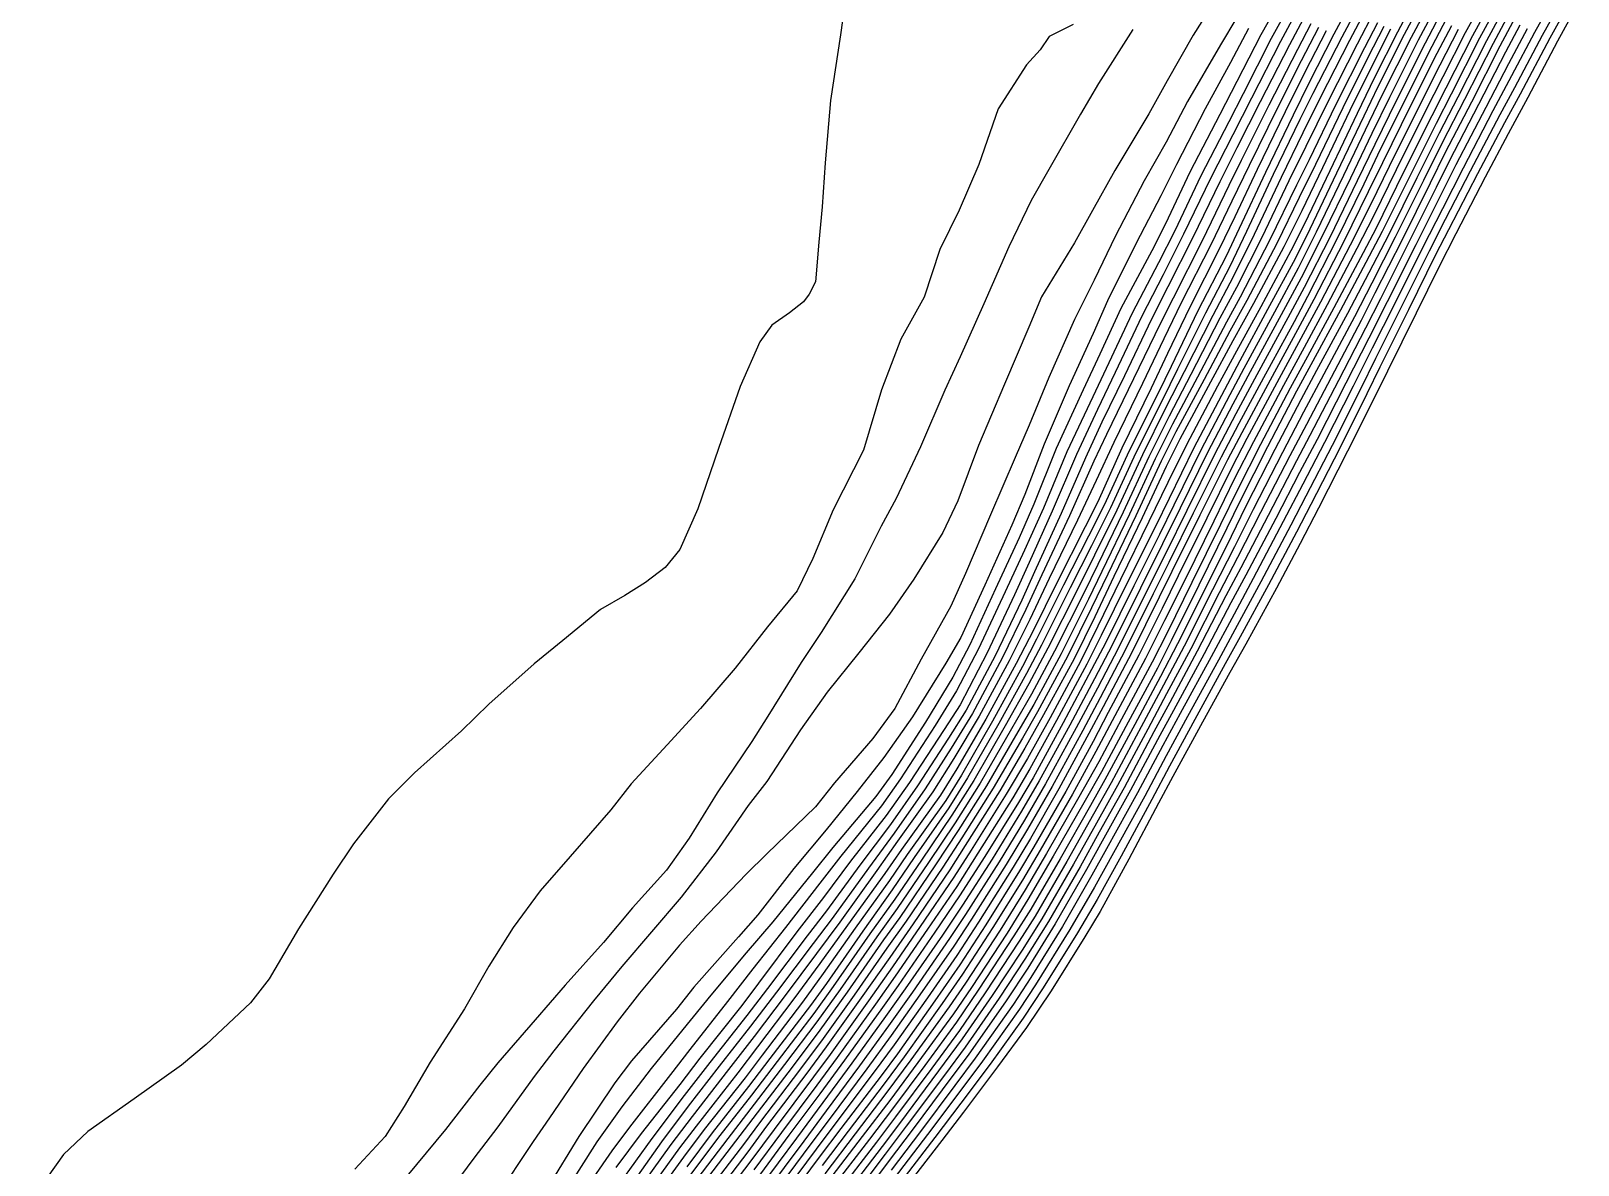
# Model space of a CAD drawing. Header units: feet. Extents: x 333642 to 335017, y 470420 to 471851.
# Drawn here: x 334779.9 to 334892.5, y 470855.3 to 470937.8 of the extents above; entities that cross this region are included whole.
import ezdxf

# ---------------------------------------------------------------- set-up
doc = ezdxf.new("R2010")
doc.units = ezdxf.units.FT
doc.header["$MEASUREMENT"] = 0
doc.layers.add('Contour', color=7, linetype='CONTINUOUS', true_color=0xffffff)

msp = doc.modelspace()

# ---------------------------------------------------------------- linework, layer by layer
at = {"layer": 'Contour', "color": 18, "linetype": 'Continuous', "true_color": 0x000000}
for points, elevation in [([(334839.504221, 470942.441666), (334838.831158, 470937.529584), (334838.11557, 470932.750762), (334837.725601, 470928.213764), (334837.49471, 470925.027643), (334837.263752, 470922.440718), (334837.013126, 470919.57277), (334836.559673, 470918.661013), (334836.13455, 470918.105081), (334835.130133, 470917.302827), (334833.830238, 470916.410261), (334832.955703, 470915.181912), (334831.534512, 470911.946704), (334829.965707, 470907.432262), (334828.451632, 470903.038536), (334827.130428, 470900.083727), (334826.069847, 470898.756139), (334824.631706, 470897.687394), (334823.135188, 470896.738301), (334821.37195, 470895.711983), (334818.629383, 470893.463028), (334816.543394, 470891.76434), (334813.235017, 470888.817327), (334811.244869, 470886.880324), (334807.832683, 470883.832059), (334805.92988, 470881.918115), (334803.378515, 470878.658113), (334801.901292, 470876.455208), (334799.381522, 470872.463763), (334797.240185, 470868.829208), (334795.881045, 470867.08956), (334792.656794, 470864.046903), (334790.873086, 470862.539481), (334787.423507, 470860.10372), (334784.043596, 470857.709955), (334782.285023, 470856.041557), (334779.903522, 470852.695938)], -2), ([(334866.861278, 470941.249577), (334864.512753, 470937.508684), (334862.616982, 470934.180588), (334861.277131, 470931.797323), (334858.812374, 470927.660484), (334857.184771, 470924.748283), (334855.864694, 470922.40805), (334853.478159, 470918.47395), (334852.550434, 470916.266942), (334850.780834, 470912.116721), (334848.890765, 470907.657039), (334847.375702, 470903.623986), (334846.283346, 470901.324948), (334844.168182, 470897.914124), (334842.398631, 470895.369278), (334840.175719, 470892.546169), (334837.859435, 470889.682098), (334835.929581, 470886.943805), (334833.474813, 470883.200779), (334832.124131, 470881.439778), (334829.795357, 470878.070264), (334827.241423, 470874.771475), (334825.070573, 470872.247336), (334822.91856, 470869.712556), (334820.866362, 470867.232133), (334817.960938, 470863.577042), (334816.543116, 470861.719949), (334813.88618, 470858.047239), (334812.133624, 470855.782989), (334809.724555, 470852.500196)], -3.5), ([(334871.758324, 470941.672075), (334869.440604, 470937.551902), (334867.691087, 470934.150067), (334866.448657, 470931.746879), (334864.270729, 470927.545016), (334862.505887, 470923.783658), (334861.493552, 470921.82609), (334859.253528, 470917.608017), (334857.724808, 470914.293957), (334856.504892, 470911.699859), (334854.540081, 470907.440228), (334852.90958, 470903.373735), (334851.8535, 470900.933238), (334850.114535, 470897.211972), (334848.241538, 470893.148906), (334847.006665, 470890.780433), (334845.021779, 470887.501544), (334842.562256, 470883.707121), (334841.417016, 470882.103194), (334838.280157, 470878.379145), (334836.794471, 470876.550743), (334833.914049, 470872.979821), (334831.973092, 470870.71113), (334829.407816, 470867.645193), (334827.357668, 470865.140299), (334825.053077, 470862.299409), (334822.920746, 470859.512516), (334821.10092, 470856.969005), (334818.646256, 470853.112852)], -5), ([(334876.922885, 470941.669209), (334874.759782, 470937.595743), (334872.917065, 470934.009911), (334871.780389, 470931.692376), (334869.765804, 470927.531257), (334867.866392, 470923.447575), (334866.908875, 470921.419422), (334864.859529, 470917.438206), (334862.905288, 470913.399979), (334861.98315, 470911.497889), (334859.850504, 470907.254306), (334858.036736, 470903.301362), (334856.891133, 470901.040502), (334855.06533, 470897.474374), (334853.096487, 470893.54273), (334852.074864, 470891.571152), (334849.893021, 470887.573037), (334847.651152, 470883.659035), (334846.492628, 470881.802135), (334843.697699, 470877.882523), (334842.402199, 470875.984876), (334839.905914, 470872.504032), (334837.570876, 470869.204245), (334836.064125, 470867.128676), (334833.136353, 470863.276267), (334831.89706, 470861.628907), (334828.917325, 470857.853905), (334827.395905, 470855.833865), (334824.950589, 470852.467567)], -8.5), ([(334881.54941, 470941.838647), (334879.374645, 470937.741092), (334877.709171, 470934.445255), (334876.439992, 470931.820157), (334874.447081, 470927.630377), (334872.616804, 470923.791731), (334871.624176, 470921.825252), (334869.426117, 470917.747108), (334867.662794, 470914.523045), (334866.288731, 470911.967216), (334864.03699, 470907.752398), (334862.654549, 470904.962819), (334861.282443, 470902.107757), (334859.222149, 470897.882143), (334857.57815, 470894.497756), (334856.301497, 470891.930784), (334854.0865, 470887.829829), (334852.436354, 470884.86576), (334850.90462, 470882.27003), (334848.344017, 470878.202119), (334847.089617, 470876.236315), (334844.645822, 470872.631413), (334842.618669, 470869.702841), (334840.869993, 470867.220145), (334838.080142, 470863.325281), (334836.86674, 470861.682004), (334833.995865, 470857.867002), (334832.302158, 470855.587125), (334829.932912, 470852.453864)], -12), ([(334882.026075, 470941.606835), (334879.875134, 470937.552372), (334877.950116, 470933.745538), (334876.930158, 470931.61668), (334874.953943, 470927.464173), (334873.005037, 470923.384461), (334871.92108, 470921.236022), (334869.928389, 470917.546239), (334867.908531, 470913.814351), (334866.777885, 470911.695645), (334864.552671, 470907.476222), (334862.761427, 470903.79335), (334861.754057, 470901.760217), (334859.713509, 470897.643591), (334857.820259, 470893.813173), (334856.757687, 470891.728022), (334854.560571, 470887.636819), (334852.618116, 470884.114677), (334851.375004, 470882.01184), (334848.84236, 470877.966695), (334847.29649, 470875.555218), (334845.179259, 470872.433371), (334842.821453, 470869.019795), (334841.381992, 470866.98781), (334838.598743, 470863.108602), (334837.102643, 470861.079636), (334834.538417, 470857.645143), (334832.520674, 470854.922637)], -12.5), ([(334886.59655, 470941.816065), (334884.319299, 470937.689834), (334882.673475, 470934.481491), (334881.382976, 470931.917821), (334879.289223, 470927.713363), (334877.631428, 470924.331852), (334876.4172, 470921.97779), (334874.258848, 470917.877902), (334872.58737, 470914.78063), (334871.092122, 470912.010408), (334868.912001, 470907.918597), (334867.52632, 470905.235641), (334866.003657, 470902.129371), (334863.916032, 470897.902639), (334862.427971, 470894.903213), (334861.041489, 470892.147199), (334858.808414, 470887.967697), (334857.431462, 470885.37595), (334855.711967, 470882.261211), (334853.370924, 470878.187846), (334852.075458, 470875.997921), (334849.927868, 470872.555133), (334847.719957, 470869.173703), (334846.231928, 470867.02305), (334843.466687, 470863.149708), (334842.012272, 470861.181854), (334839.388983, 470857.736799), (334837.496763, 470855.239883)], -16), ([(334887.036863, 470941.475215), (334884.83944, 470937.470037), (334882.892019, 470933.647577), (334881.883667, 470931.651169), (334879.8031, 470927.490245), (334877.827491, 470923.47144), (334876.87578, 470921.669609), (334874.754562, 470917.672499), (334872.832373, 470914.137434), (334871.571865, 470911.810859), (334869.414901, 470907.722297), (334867.72935, 470904.423153), (334866.495667, 470901.886941), (334864.420539, 470897.676718), (334862.61631, 470894.023376), (334861.530148, 470891.880704), (334859.296501, 470887.732025), (334857.633915, 470884.628833), (334856.189164, 470882.047013), (334853.839768, 470877.961225), (334852.278662, 470875.296159), (334850.448, 470872.35859), (334847.93241, 470868.511796), (334846.750549, 470866.794391), (334843.967413, 470862.931827), (334842.220157, 470860.578844), (334839.907996, 470857.542635), (334837.695634, 470854.642571)], -16.5), ([(334891.643424, 470941.819868), (334889.359869, 470937.721955), (334887.67266, 470934.550542), (334886.323802, 470932.000774), (334884.153958, 470927.84279), (334882.646321, 470924.877447), (334881.206668, 470922.037392), (334879.139199, 470917.895097), (334877.542753, 470914.720693), (334876.165363, 470911.977009), (334874.068905, 470907.857313), (334872.481972, 470904.827347), (334871.070962, 470902.105571), (334868.873319, 470897.959766), (334867.482816, 470895.368531), (334865.828987, 470892.263125), (334863.573101, 470888.133036), (334862.307198, 470885.80937), (334860.460994, 470882.357401), (334858.198235, 470878.279252), (334857.136223, 470876.384448), (334854.994113, 470872.64354), (334852.692754, 470868.934081), (334851.424777, 470866.988898), (334848.64207, 470863.043395), (334847.169746, 470861.063171), (334844.647312, 470857.703452), (334842.523946, 470854.910609)], -20), ([(334892.064857, 470941.38063), (334889.915534, 470937.495569), (334887.887548, 470933.692468), (334886.830923, 470931.724583), (334884.67878, 470927.62265), (334882.863856, 470924.096541), (334881.692116, 470921.805316), (334879.655542, 470917.705096), (334877.792684, 470913.991207), (334876.689349, 470911.757354), (334874.623719, 470907.648524), (334872.716491, 470903.968482), (334871.613895, 470901.839035), (334869.428844, 470897.72349), (334867.705273, 470894.536498), (334866.341342, 470892.019478), (334864.100523, 470887.916534), (334862.542738, 470885.058528), (334860.980474, 470882.124253), (334858.716939, 470877.99895), (334857.329551, 470875.506708), (334855.541887, 470872.418298), (334853.039039, 470868.400949), (334851.869025, 470866.607639), (334849.174981, 470862.831858), (334847.378496, 470860.423148), (334845.166336, 470857.497252), (334842.743812, 470854.325722)], -20.5), ([(334872.123151, 470940.802638), (334870.185328, 470937.275162), (334868.143762, 470933.248677), (334867.110228, 470931.214312), (334865.061884, 470927.287956), (334863.162388, 470923.273984), (334861.995732, 470920.944159), (334860.064315, 470917.287705), (334858.186296, 470913.248627), (334857.205953, 470911.181152), (334855.319539, 470907.187151), (334853.603254, 470903.09338), (334852.230465, 470900.020189), (334850.821804, 470897.002979), (334848.870064, 470892.837221), (334847.27088, 470889.778523), (334845.718128, 470887.264198), (334843.214538, 470883.393533), (334841.817466, 470881.409331), (334838.860225, 470877.745849), (334837.33607, 470875.795126), (334834.8209, 470872.571696), (334832.457319, 470869.546769), (334830.617717, 470867.173265), (334827.863621, 470863.690481), (334826.471866, 470861.872193), (334823.472354, 470858.021854), (334822.189752, 470856.311664), (334819.69406, 470852.687299)], -5.5), ([(334877.190439, 470940.899955), (334875.326999, 470937.375384), (334873.209144, 470933.271629), (334872.274664, 470931.366902), (334870.342221, 470927.362771), (334868.392964, 470923.217611), (334867.16921, 470920.684346), (334865.398474, 470917.281592), (334863.372672, 470913.197619), (334862.248702, 470910.933327), (334860.333906, 470907.115021), (334858.482803, 470903.111162), (334857.106809, 470900.354223), (334855.55662, 470897.281716), (334853.459526, 470893.122719), (334852.367604, 470891.04255), (334850.36339, 470887.415064), (334848.088922, 470883.460178), (334846.718791, 470881.275522), (334844.208625, 470877.658412), (334842.606276, 470875.297076), (334840.454223, 470872.28423), (334837.818391, 470868.491393), (334836.650375, 470866.886462), (334833.691607, 470863.019901), (334832.139018, 470860.985638), (334829.497417, 470857.62607), (334827.637886, 470855.152627)], -9), ([(334877.435054, 470940.063431), (334875.893562, 470937.128181), (334873.746451, 470932.946581), (334872.497343, 470930.398131), (334870.917241, 470927.15054), (334868.939793, 470922.9969), (334867.420239, 470919.925376), (334865.932655, 470917.107), (334863.850812, 470913.00549), (334862.504303, 470910.356915), (334860.814876, 470906.975169), (334858.942234, 470902.943483), (334857.327374, 470899.663885), (334856.043916, 470897.076517), (334853.929008, 470892.886002), (334852.555857, 470890.296013), (334850.832042, 470887.235944), (334848.540389, 470883.268174), (334846.945924, 470880.733223), (334844.72239, 470877.466636), (334842.781649, 470874.620628), (334840.967355, 470872.090539), (334838.303015, 470868.263495), (334836.888534, 470866.305655), (334834.228023, 470862.802762), (334832.344926, 470860.351897), (334830.061966, 470857.415323), (334827.848048, 470854.488402)], -9.5), ([(334882.28722, 470940.946085), (334880.383145, 470937.354955), (334878.2978, 470933.232518), (334877.294259, 470931.157439), (334875.456178, 470927.302121), (334873.472713, 470923.175194), (334872.144468, 470920.54898), (334870.425335, 470917.354604), (334868.194447, 470913.248352), (334867.182156, 470911.344231), (334865.056718, 470907.30141), (334863.107499, 470903.30213), (334862.055037, 470901.171308), (334860.192425, 470897.44151), (334858.138609, 470893.316054), (334857.118527, 470891.339291), (334855.039601, 470887.454708), (334852.850335, 470883.460158), (334851.795076, 470881.670491), (334849.348184, 470877.742558), (334847.499166, 470874.864508), (334845.711775, 470872.231254), (334843.03166, 470868.350414), (334841.88354, 470866.735819), (334839.128047, 470862.902226), (334837.328845, 470860.461907), (334835.081545, 470857.438368), (334832.739934, 470854.267431)], -13), ([(334882.511539, 470940.208476), (334880.890797, 470937.145805), (334878.792522, 470932.987756), (334877.511717, 470930.365855), (334875.956109, 470927.118362), (334873.958927, 470922.981097), (334872.364359, 470919.847458), (334870.920525, 470917.151406), (334868.663858, 470913.006815), (334867.402153, 470910.656261), (334865.555832, 470907.148411), (334863.568059, 470903.095694), (334862.2839, 470900.495728), (334860.665427, 470897.255565), (334858.600039, 470893.107301), (334857.330586, 470890.664168), (334855.52005, 470887.281545), (334853.303228, 470883.236188), (334852.012309, 470881.028144), (334849.864223, 470877.546684), (334847.708983, 470874.179545), (334846.250331, 470872.008564), (334843.541434, 470868.091241), (334842.116997, 470866.082488), (334839.670444, 470862.695041), (334837.556778, 470859.833563), (334835.623519, 470857.227852), (334832.965823, 470853.629472)], -13.5), ([(334887.267117, 470940.806508), (334885.350097, 470937.286156), (334883.279187, 470933.225596), (334882.196322, 470931.093413), (334880.302885, 470927.311233), (334878.274185, 470923.227737), (334877.079938, 470920.961873), (334875.241587, 470917.48684), (334873.07539, 470913.519358), (334872.040703, 470911.595192), (334869.92363, 470907.548783), (334867.934111, 470903.631115), (334866.966383, 470901.625639), (334864.921945, 470897.483966), (334862.916157, 470893.428983), (334861.903563, 470891.448893), (334859.782012, 470887.518975), (334857.827881, 470883.894212), (334856.653102, 470881.812681), (334854.323864, 470877.750023), (334852.479712, 470874.593295), (334850.959298, 470872.161932), (334848.35997, 470868.197377), (334847.051118, 470866.285234), (334844.469526, 470862.728631), (334842.418777, 470859.974505), (334840.424582, 470857.349881), (334837.897617, 470854.047255)], -17), ([(334887.488979, 470940.131857), (334885.854854, 470937.106327), (334883.763815, 470933.013588), (334882.421852, 470930.385502), (334880.797008, 470927.133842), (334878.74149, 470923.010362), (334877.289115, 470920.221218), (334875.741421, 470917.26244), (334873.487419, 470913.100048), (334872.346168, 470910.96678), (334870.458697, 470907.358806), (334868.354016, 470903.224347), (334867.277505, 470901.026127), (334865.421766, 470897.315987), (334863.373332, 470893.222467), (334862.133174, 470890.831111), (334860.256992, 470887.341323), (334858.084587, 470883.315518), (334857.041686, 470881.455112), (334854.815384, 470877.550565), (334852.687415, 470873.897382), (334851.460717, 470871.946577), (334848.860578, 470867.99406), (334847.276613, 470865.680838), (334844.971908, 470862.529576), (334842.618387, 470859.37274), (334840.939615, 470857.15552), (334838.107043, 470853.463017)], -17.5), ([(334892.296109, 470940.600604), (334890.478605, 470937.288019), (334888.306726, 470933.220669), (334887.172643, 470931.130641), (334885.212611, 470927.413046), (334883.095726, 470923.343323), (334882.157214, 470921.52346), (334880.17816, 470917.513733), (334878.103733, 470913.354107), (334877.148131, 470911.399245), (334875.185392, 470907.451831), (334873.077187, 470903.353339), (334872.033486, 470901.343337), (334869.991473, 470897.500729), (334867.925489, 470893.712638), (334866.839895, 470891.744953), (334864.637112, 470887.712594), (334862.776488, 470884.308301), (334861.491255, 470881.884607), (334859.262181, 470877.754692), (334857.523476, 470874.612485), (334856.092059, 470872.166387), (334853.600175, 470868.176675), (334852.129012, 470865.955169), (334849.720541, 470862.626341), (334847.583317, 470859.775211), (334845.691136, 470857.28645), (334842.978277, 470853.743433)], -21), ([(334872.427477, 470939.947777), (334870.853444, 470937.049016), (334868.756397, 470932.939693), (334867.400508, 470930.268151), (334865.758387, 470927.084302), (334863.81493, 470923.019658), (334862.334538, 470920.07195), (334860.77063, 470917.07164), (334858.833563, 470912.966106), (334857.539948, 470910.270104), (334856.008614, 470906.983954), (334854.253406, 470902.877341), (334852.566334, 470899.122574), (334851.514055, 470896.768511), (334849.513658, 470892.557917), (334847.547023, 470888.780405), (334846.393623, 470886.982862), (334843.849877, 470883.115198), (334842.165978, 470880.718498), (334839.554343, 470877.399124), (334837.592052, 470874.756543), (334835.665633, 470872.240393), (334832.873074, 470868.501435), (334831.641768, 470866.879508), (334828.584308, 470863.046811), (334827.131096, 470861.145016), (334824.325361, 470857.558759), (334822.488244, 470855.087506)], -6), ([(334872.734313, 470939.093264), (334871.509007, 470936.807504), (334869.387399, 470932.670546), (334867.694375, 470929.314664), (334866.442377, 470926.851746), (334864.483102, 470922.786141), (334862.675661, 470919.197055), (334861.464038, 470916.836819), (334859.498695, 470912.719784), (334857.866323, 470909.356708), (334856.670279, 470906.761478), (334854.895564, 470902.691157), (334852.961691, 470898.451951), (334852.040994, 470896.381927), (334850.085118, 470892.342605), (334847.984246, 470888.375), (334846.69419, 470886.339793), (334844.437281, 470882.874604), (334842.4696, 470880.055789), (334840.231834, 470877.110693), (334837.814136, 470873.765542), (334836.409159, 470871.95852), (334833.52283, 470868.128291), (334832.021941, 470866.155184), (334829.315527, 470862.738637), (334827.463632, 470860.324561), (334825.093084, 470857.21403), (334822.73078, 470853.911078)], -6.5), ([(334877.682072, 470939.228539), (334876.449398, 470936.871605), (334874.300854, 470932.671358), (334872.714604, 470929.41521), (334871.480954, 470926.901833), (334869.497654, 470922.785788), (334867.666675, 470919.159), (334866.456958, 470916.905783), (334864.336429, 470912.818096), (334862.753698, 470909.774979), (334861.29061, 470906.830343), (334859.408907, 470902.792065), (334857.557028, 470898.982862), (334856.52111, 470896.855235), (334854.408437, 470892.673496), (334852.733587, 470889.540672), (334851.29385, 470887.033958), (334849.000274, 470883.079177), (334847.174769, 470880.183155), (334845.239188, 470877.289691), (334842.958207, 470873.94859), (334841.472953, 470871.883981), (334838.803594, 470868.053444), (334837.114346, 470865.703199), (334834.768257, 470862.593671), (334832.550811, 470859.71459), (334830.629517, 470857.211765), (334828.056469, 470853.830834)], -10), ([(334882.733136, 470939.469436), (334881.390712, 470936.926731), (334879.299845, 470932.77366), (334877.722344, 470929.565884), (334876.44744, 470926.912248), (334874.453166, 470922.797305), (334872.586702, 470919.146477), (334871.407294, 470916.932391), (334869.144887, 470912.786052), (334867.616685, 470909.957437), (334866.050559, 470906.986552), (334864.039308, 470902.908302), (334862.507494, 470899.812736), (334861.133212, 470897.060006), (334859.073122, 470892.920835), (334857.535276, 470889.978144), (334855.996392, 470887.098701), (334853.767942, 470883.029044), (334852.226345, 470880.370885), (334850.381932, 470877.353445), (334847.931785, 470873.507089), (334846.77945, 470871.771905), (334844.075958, 470867.866067), (334842.327343, 470865.395659), (334840.215156, 470862.488539), (334837.780378, 470859.209482), (334836.156262, 470857.019107), (334833.311541, 470853.173355)], -14), ([(334887.710895, 470939.457594), (334886.352585, 470936.916125), (334884.259195, 470932.823286), (334882.64234, 470929.672847), (334881.284264, 470926.943962), (334879.224532, 470922.811471), (334877.509662, 470919.470816), (334876.243521, 470917.014262), (334874.01086, 470912.830694), (334872.550143, 470910.076849), (334871.002529, 470907.137154), (334868.880109, 470902.990805), (334867.516417, 470900.271478), (334865.921472, 470897.136181), (334863.845863, 470893.034082), (334862.356192, 470890.204644), (334860.729247, 470887.171061), (334858.53561, 470883.101771), (334857.258688, 470880.807248), (334855.306105, 470877.365959), (334853.001116, 470873.392786), (334851.849582, 470871.559474), (334849.366579, 470867.797574), (334847.491717, 470865.067469), (334845.475985, 470862.328499), (334842.829912, 470858.775606), (334841.452485, 470856.948502), (334838.471799, 470853.062397)], -18), ([(334892.5263, 470939.813665), (334891.039358, 470937.074951), (334888.860809, 470932.984068), (334887.434192, 470930.342445), (334885.774888, 470927.183616), (334883.639936, 470923.056624), (334882.39731, 470920.628533), (334880.736537, 470917.271825), (334878.649845, 470913.063775), (334877.388639, 470910.507934), (334875.754738, 470907.230069), (334873.634919, 470903.093016), (334872.292311, 470900.52367), (334870.570544, 470897.274381), (334868.34166, 470893.197866), (334867.185428, 470891.125076), (334865.193483, 470887.501889), (334863.025431, 470883.565481), (334861.993899, 470881.622046), (334859.816252, 470877.537343), (334857.725976, 470873.725912), (334856.629326, 470871.873424), (334854.175073, 470867.954895), (334852.374285, 470865.282021), (334850.266412, 470862.418967), (334847.787181, 470859.129063), (334846.213599, 470857.065759), (334843.239341, 470853.189532)], -21.5), ([(334855.772378, 470938.298179), (334854.035229, 470937.416981), (334853.360068, 470936.442803), (334852.366755, 470935.345217), (334850.311542, 470932.14368), (334848.91499, 470928.095762), (334847.463431, 470924.786756), (334846.076449, 470921.916795), (334844.936305, 470918.446589), (334843.215881, 470915.381877), (334841.817618, 470911.694559), (334840.518683, 470907.319331), (334838.310049, 470902.953482), (334836.833326, 470899.427168), (334835.68144, 470897.064313), (334833.512565, 470894.442569), (334831.157347, 470891.429703), (334828.64702, 470888.492381), (334826.216195, 470885.870852), (334823.593242, 470883.021465), (334822.121041, 470881.117093), (334819.156829, 470877.726137), (334816.983002, 470875.240674), (334814.997277, 470872.556084), (334813.230489, 470869.749651), (334811.47257, 470866.636436), (334808.968432, 470862.750829), (334807.080486, 470859.527591), (334805.70011, 470857.357211), (334803.47933, 470854.965167)], -2.5), ([(334860.112832, 470937.933308), (334857.611579, 470934.00748), (334856.295907, 470931.765263), (334853.994417, 470927.739516), (334852.725598, 470925.481053), (334851.086667, 470922.113878), (334849.277272, 470917.955988), (334847.536157, 470914.098254), (334846.434695, 470911.669469), (334844.657976, 470907.551676), (334842.888483, 470903.789528), (334841.799777, 470901.76756), (334839.86799, 470897.937534), (334837.437937, 470894.044024), (334835.973572, 470891.857866), (334833.542112, 470887.946149), (334832.391497, 470886.105555), (334829.867039, 470882.3709), (334827.81145, 470879.057052), (334826.159925, 470876.726475), (334823.687638, 470874.002211), (334821.57549, 470871.468263), (334818.799069, 470868.367431), (334816.61235, 470865.845784), (334813.900188, 470862.714934), (334812.591147, 470861.092161), (334810.077418, 470857.8521), (334807.271883, 470854.471423)], -3), ([(334867.683139, 470938.79028), (334866.501185, 470936.818875), (334864.093144, 470932.681356), (334862.539298, 470929.737638), (334860.945167, 470926.923062), (334858.860686, 470922.907594), (334857.291125, 470919.670578), (334855.875087, 470916.807829), (334854.001427, 470912.590481), (334852.558786, 470909.12899), (334851.556601, 470906.76947), (334849.743393, 470902.596423), (334847.935451, 470898.332016), (334846.870736, 470895.9501), (334844.715896, 470892.094242), (334842.7793, 470888.501775), (334841.188821, 470886.321797), (334838.401969, 470883.082479), (334837.006134, 470881.335888), (334833.474205, 470877.929083), (334831.956419, 470876.441593), (334828.689303, 470873.019319), (334827.10373, 470871.279792), (334824.191956, 470867.773043), (334822.57753, 470865.691784), (334820.099796, 470862.301516), (334817.647809, 470858.714451), (334816.473216, 470856.981568), (334813.7163, 470852.867917)], -4), ([(334868.54684, 470937.994506), (334867.225676, 470935.518225), (334865.377286, 470932.145964), (334863.304915, 470928.093684), (334862.155567, 470925.809237), (334860.362879, 470922.364078), (334858.280708, 470918.176501), (334857.232392, 470915.806552), (334855.489682, 470911.978882), (334853.672836, 470907.747628), (334852.247608, 470904.073597), (334851.307159, 470901.848372), (334849.330338, 470897.489443), (334847.598085, 470893.679353), (334846.504544, 470891.800857), (334844.085853, 470887.9068), (334841.993017, 470884.943829), (334840.056471, 470882.473983), (334837.802305, 470879.676126), (334835.445331, 470876.860159), (334832.826742, 470873.479741), (334831.414314, 470871.881517), (334828.167164, 470868.225342), (334826.90425, 470866.612286), (334823.628349, 470862.859493), (334822.408555, 470861.261356), (334819.782271, 470857.349485), (334817.534093, 470853.672412)], -4.5), ([(334873.070642, 470938.338139), (334872.091329, 470936.47076), (334870.02445, 470932.425905), (334868.009043, 470928.388316), (334867.094755, 470926.561952), (334865.156263, 470922.556532), (334863.053331, 470918.383724), (334862.098803, 470916.499622), (334860.169858, 470912.490436), (334858.19137, 470908.454942), (334857.279405, 470906.509347), (334855.498883, 470902.528683), (334853.480771, 470898.232515), (334852.321453, 470895.700153), (334850.60197, 470892.163563), (334848.449138, 470888.145838), (334846.892148, 470885.606839), (334845.004459, 470882.660343), (334842.740667, 470879.433346), (334840.867116, 470876.891122), (334838.233173, 470873.208604), (334836.847842, 470871.408638), (334834.176197, 470867.853894), (334832.293769, 470865.389985), (334830.010027, 470862.47281), (334827.756479, 470859.549006), (334825.809554, 470856.972288), (334823.172931, 470853.258269)], -7), ([(334873.619786, 470938.06759), (334872.369302, 470935.647944), (334870.62224, 470932.176601), (334868.579263, 470928.031812), (334867.315727, 470925.429775), (334865.789197, 470922.263223), (334863.643344, 470918.0267), (334862.375257, 470915.416378), (334860.823253, 470912.153689), (334858.730112, 470907.863642), (334857.452655, 470905.09515), (334856.093216, 470902.213717), (334854.021691, 470897.966629), (334852.608324, 470894.976452), (334851.113783, 470891.977233), (334848.926882, 470887.937), (334847.096268, 470884.861525), (334845.565358, 470882.444761), (334842.996943, 470878.835138), (334841.468942, 470876.701145), (334838.7871, 470872.96051), (334837.085082, 470870.680321), (334834.810342, 470867.611274), (334832.542088, 470864.634553), (334830.685452, 470862.228815), (334828.026492, 470858.809432), (334826.483134, 470856.765207), (334823.767259, 470852.978484)], -7.5), ([(334874.185039, 470937.824166), (334872.642876, 470934.820232), (334871.212453, 470931.934116), (334869.171621, 470927.748328), (334867.537332, 470924.287914), (334866.408707, 470921.929118), (334864.253438, 470917.710665), (334862.650152, 470914.335994), (334861.455704, 470911.818226), (334859.323326, 470907.463756), (334857.573799, 470903.552738), (334856.652003, 470901.720127), (334854.575458, 470897.657162), (334852.883905, 470894.217978), (334851.615733, 470891.776847), (334849.412425, 470887.739697), (334847.315973, 470884.117787), (334846.118461, 470882.202176), (334843.26631, 470878.24881), (334842.059227, 470876.503186), (334839.351374, 470872.733175), (334837.324682, 470869.941914), (334835.442682, 470867.365582), (334832.802795, 470863.884255), (334831.355532, 470861.978493), (334828.325851, 470858.111812), (334827.123161, 470856.516657), (334824.371248, 470852.712155)], -8), ([(334877.931526, 470938.424283), (334876.982185, 470936.593015), (334874.864216, 470932.427425), (334872.9411, 470928.448207), (334872.024195, 470926.599618), (334870.059412, 470922.573465), (334867.937436, 470918.445956), (334866.941839, 470916.633283), (334864.824665, 470912.631057), (334863.001044, 470909.197507), (334861.752924, 470906.678275), (334859.874454, 470902.654948), (334857.862834, 470898.481559), (334856.895629, 470896.46825), (334854.888057, 470892.479085), (334852.904879, 470888.792776), (334851.742856, 470886.801564), (334849.464939, 470882.886993), (334847.408883, 470879.630119), (334845.754592, 470877.120696), (334843.144311, 470873.291832), (334841.96569, 470871.655578), (334839.311882, 470867.84768), (334837.337486, 470865.09009), (334835.307579, 470862.385618), (334832.76418, 470859.082341), (334831.194165, 470857.007332), (334828.271208, 470853.189438)], -10.5), ([(334878.394259, 470938.158793), (334877.233559, 470935.892405), (334875.396238, 470932.222481), (334873.420106, 470928.108894), (334872.233445, 470925.691143), (334870.590721, 470922.363169), (334868.415506, 470918.208333), (334867.176271, 470915.969676), (334865.299759, 470912.454847), (334863.238608, 470908.635182), (334862.182178, 470906.517907), (334860.331833, 470902.52835), (334858.290821, 470898.286663), (334857.113319, 470895.824404), (334855.361724, 470892.298582), (334853.186167, 470888.2692), (334852.073253, 470886.345795), (334849.943779, 470882.698874), (334847.656299, 470879.078848), (334846.273066, 470876.948061), (334843.611717, 470873.024613), (334842.213886, 470871.050889), (334839.828034, 470867.641387), (334837.566216, 470864.473957), (334835.853238, 470862.176963), (334833.007461, 470858.451771), (334831.763632, 470856.779123), (334828.809174, 470852.910511)], -11), ([(334878.879619, 470937.940749), (334877.470072, 470935.166794), (334875.92267, 470932.024138), (334873.927915, 470927.850561), (334872.421911, 470924.737171), (334871.114392, 470922.119397), (334868.910527, 470917.978346), (334867.405404, 470915.269831), (334865.781611, 470912.247432), (334863.533417, 470908.107744), (334862.537495, 470906.129391), (334860.796017, 470902.378163), (334858.738426, 470898.104676), (334857.339684, 470895.176147), (334855.83494, 470892.118587), (334853.6249, 470888.039604), (334852.257023, 470885.616385), (334850.426399, 470882.501481), (334847.918881, 470878.535202), (334846.789635, 470876.763336), (334844.125378, 470872.829912), (334842.4179, 470870.384332), (334840.351533, 470867.436922), (334837.797916, 470863.864864), (334836.387209, 470861.962683), (334833.459974, 470858.100385), (334832.082033, 470856.245219), (334829.371331, 470852.677019)], -11.5), ([(334882.959414, 470938.739611), (334881.878015, 470936.687176), (334879.814369, 470932.579368), (334877.934826, 470928.773709), (334876.924872, 470926.675006), (334874.950879, 470922.617721), (334872.83586, 470918.497799), (334871.861107, 470916.659881), (334869.632596, 470912.579847), (334867.831288, 470909.259417), (334866.535844, 470906.808855), (334864.517644, 470902.73356), (334862.731223, 470899.132504), (334861.592196, 470896.848344), (334859.55387, 470892.749392), (334857.738372, 470889.291559), (334856.464981, 470886.899811), (334854.248409, 470882.836059), (334852.440494, 470879.708853), (334850.893792, 470877.156965), (334848.373199, 470873.174127), (334847.076685, 470871.205084), (334844.614214, 470867.650972), (334842.530746, 470864.702828), (334840.756448, 470862.273864), (334838.001915, 470858.59916), (334836.672018, 470856.805285), (334833.807909, 470852.951245)], -14.5), ([(334883.303101, 470938.202432), (334882.244561, 470936.179109), (334880.337537, 470932.378451), (334878.288201, 470928.233589), (334877.253806, 470926.108005), (334875.444042, 470922.436634), (334873.292264, 470918.28543), (334872.101717, 470916.055748), (334870.116404, 470912.396728), (334868.047184, 470908.581275), (334866.998605, 470906.610603), (334864.99952, 470902.565161), (334862.960433, 470898.465054), (334862.038746, 470896.613995), (334860.038366, 470892.58584), (334857.945669, 470888.614796), (334856.922021, 470886.678215), (334854.736829, 470882.651397), (334852.661587, 470879.050459), (334851.397262, 470876.948893), (334848.887452, 470872.956037), (334847.299038, 470870.52902), (334845.157576, 470867.440845), (334842.737306, 470864.014602), (334841.292845, 470862.045372), (334838.349704, 470858.154044), (334837.067298, 470856.429739), (334834.31227, 470852.740724)], -15), ([(334883.804843, 470937.930954), (334882.46027, 470935.332305), (334880.86495, 470932.156217), (334878.782128, 470927.956718), (334877.446498, 470925.225006), (334875.93532, 470922.224859), (334873.768763, 470918.079598), (334872.344109, 470915.424485), (334870.604586, 470912.206387), (334868.42017, 470908.148189), (334867.31932, 470906.049193), (334865.501917, 470902.354901), (334863.422477, 470898.156692), (334862.24282, 470895.784058), (334860.541643, 470892.379127), (334858.331118, 470888.215793), (334857.221613, 470886.111825), (334855.229013, 470882.462733), (334852.914531, 470878.433717), (334851.868805, 470876.682242), (334849.408277, 470872.75011), (334847.516312, 470869.845984), (334845.704652, 470867.233671), (334842.977502, 470863.377901), (334841.79463, 470861.769504), (334838.871937, 470857.933526), (334837.29364, 470855.834087), (334834.820125, 470852.537785)], -15.5), ([(334887.939773, 470938.792303), (334886.839498, 470936.708205), (334884.760979, 470932.647043), (334882.864038, 470928.966896), (334881.760632, 470926.734149), (334879.713823, 470922.625008), (334877.739943, 470918.734237), (334876.733727, 470916.751163), (334874.54616, 470912.595441), (334872.7547, 470909.183831), (334871.53534, 470906.885951), (334869.418344, 470902.773876), (334867.743664, 470899.505837), (334866.412764, 470896.935465), (334864.326309, 470892.854305), (334862.577391, 470889.573549), (334861.196072, 470886.992599), (334859.001857, 470882.908674), (334857.468064, 470880.15098), (334855.791982, 470877.182305), (334853.481108, 470873.189992), (334852.060403, 470870.918043), (334849.875041, 470867.606755), (334847.699616, 470864.456042), (334845.978141, 470862.124345), (334843.133231, 470858.299274), (334841.876087, 470856.628844), (334838.979915, 470852.837065)], -18.5), ([(334888.279289, 470938.242449), (334887.236198, 470936.274469), (334885.272744, 470932.464553), (334883.13646, 470928.335367), (334882.191171, 470926.42092), (334880.20867, 470922.442839), (334878.134899, 470918.321534), (334877.060323, 470916.18655), (334875.088327, 470912.382128), (334873.000408, 470908.366238), (334872.023263, 470906.539674), (334869.962797, 470902.562254), (334867.966571, 470898.74358), (334866.891354, 470896.705541), (334864.811306, 470892.677152), (334862.801303, 470888.945745), (334861.654116, 470886.800379), (334859.475838, 470882.730193), (334857.67734, 470879.492802), (334856.272241, 470876.988651), (334853.972403, 470873.003519), (334852.264097, 470870.262798), (334850.390859, 470867.417083), (334847.905572, 470863.853104), (334846.470605, 470861.916603), (334843.626205, 470858.096261), (334842.094912, 470856.067922), (334839.48979, 470852.630011)], -19), ([(334888.812361, 470937.967136), (334887.459049, 470935.418551), (334885.802462, 470932.242946), (334883.638001, 470928.076556), (334882.424495, 470925.657095), (334880.710711, 470922.247087), (334878.630851, 470918.097905), (334877.300822, 470915.456566), (334875.629917, 470912.181883), (334873.524482, 470908.092577), (334872.252552, 470905.692667), (334870.515246, 470902.344434), (334868.33128, 470898.219759), (334867.248771, 470896.189158), (334865.308564, 470892.487732), (334863.06778, 470888.369883), (334862.076832, 470886.528875), (334859.956429, 470882.558162), (334857.893633, 470878.840537), (334856.743213, 470876.778453), (334854.470073, 470872.825322), (334852.467194, 470869.602977), (334850.903148, 470867.217669), (334848.124404, 470863.268825), (334846.948719, 470861.685992), (334844.128244, 470857.903241), (334842.306107, 470855.495653), (334840.004329, 470852.434435)], -19.5)]:
    msp.add_lwpolyline(points, dxfattribs=dict(at, elevation=elevation))

doc.saveas('drawing.dxf')
